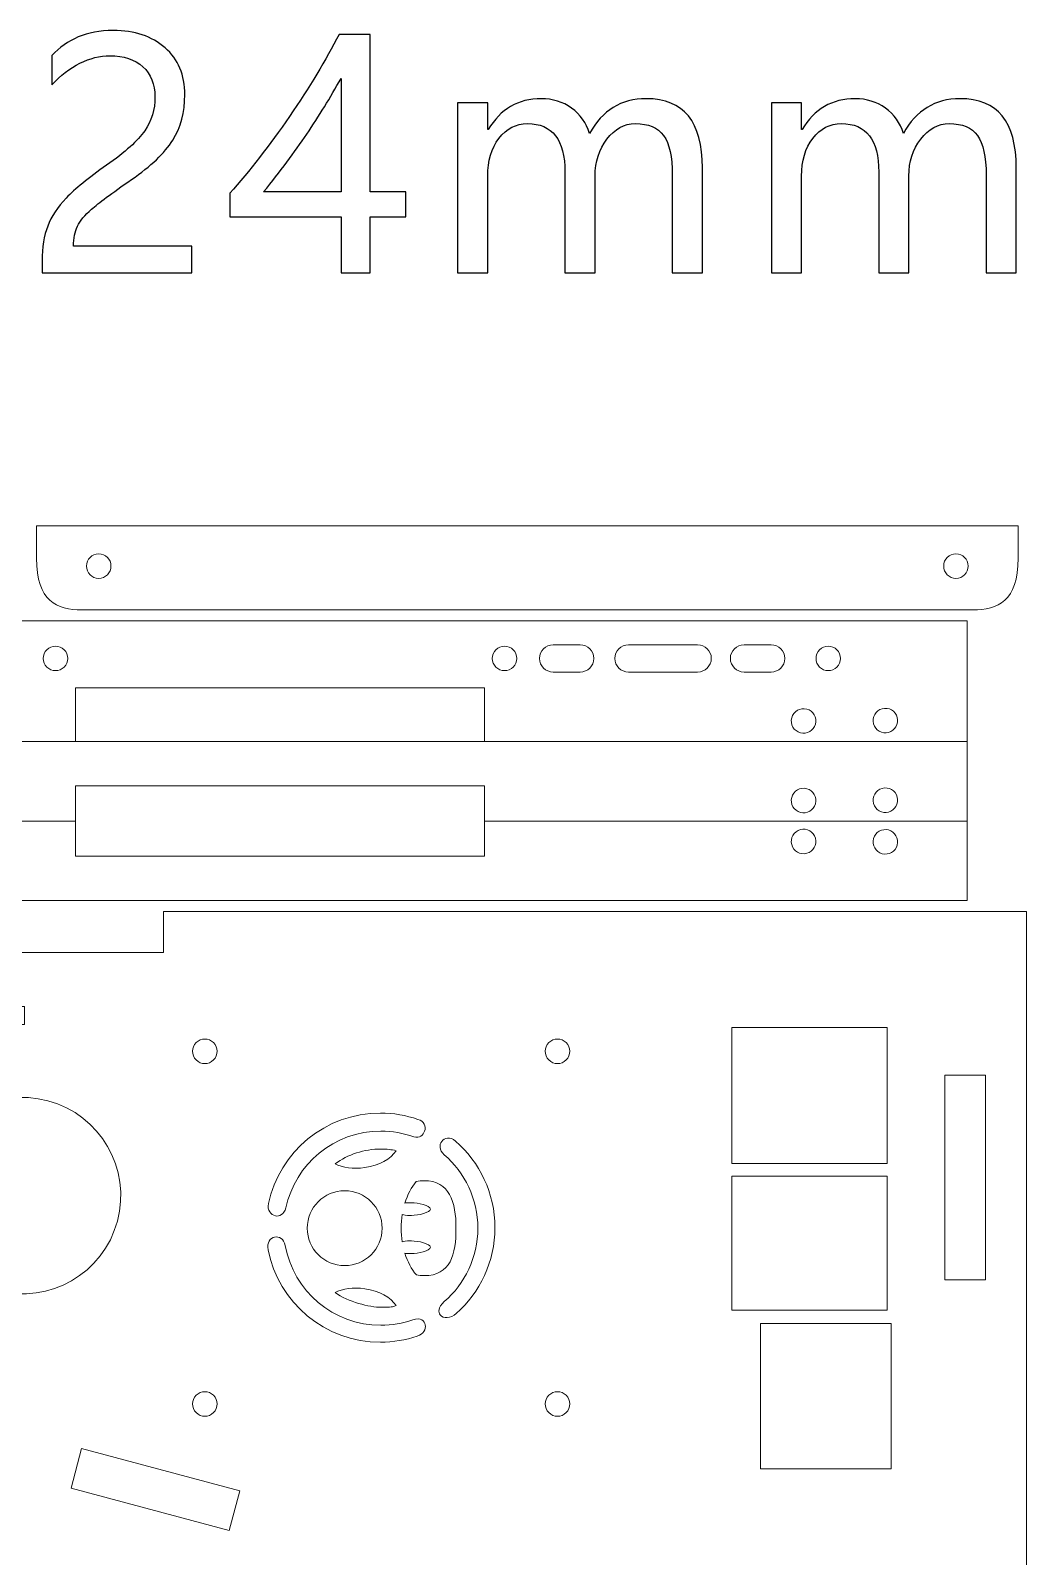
# Model space of a CAD drawing. Header units: centimetres. Extents: x -37.1 to 36.5, y -29.2 to 24.8.
# Drawn here: x 22.03 to 34.21, y 5.91 to 24.55 of the extents above; entities that cross this region are included whole.
import ezdxf

# ---------------------------------------------------------------- set-up
doc = ezdxf.new("R2010")
doc.units = ezdxf.units.CM
doc.header["$MEASUREMENT"] = 0
doc.layers.add('layer 1', color=7, linetype='Continuous')

msp = doc.modelspace()

# ---------------------------------------------------------------- linework, layer by layer
at = {"layer": 'layer 1', "color": 250}
for points, knots in [([(23.55502, 23.742), (23.55502, 23.89862), (23.5056, 24.02187), (23.40675, 24.11109), (23.40675, 24.11109), (23.30725, 24.20095), (23.17245, 24.24589), (23.00235, 24.24589), (23.00235, 24.24589), (22.88167, 24.24589), (22.76035, 24.21508), (22.63711, 24.15345), (22.63711, 24.15345), (22.51451, 24.09247), (22.39961, 24.00453), (22.29305, 23.89028), (22.29305, 23.89028), (22.29305, 23.89028), (22.29305, 24.24781), (22.29305, 24.24781), (22.29305, 24.24781), (22.38869, 24.34667), (22.49653, 24.42241), (22.61785, 24.47505), (22.61785, 24.47505), (22.73853, 24.52768), (22.88039, 24.554), (23.04343, 24.554), (23.04343, 24.554), (23.30661, 24.554), (23.51844, 24.48339), (23.67891, 24.34281), (23.67891, 24.34281), (23.83938, 24.2016), (23.91962, 24.01095), (23.91962, 23.77024), (23.91962, 23.77024), (23.91962, 23.55585), (23.87084, 23.37034), (23.77199, 23.21307), (23.77199, 23.21307), (23.67378, 23.05645), (23.5056, 22.89598), (23.26745, 22.73165), (23.26745, 22.73165), (23.02417, 22.56411), (22.86113, 22.44344), (22.77961, 22.3709), (22.77961, 22.3709), (22.69745, 22.29837), (22.63968, 22.2284), (22.60694, 22.16229), (22.60694, 22.16229), (22.57485, 22.09553), (22.55816, 22.01465), (22.55816, 21.91965), (22.55816, 21.91965), (22.55816, 21.91965), (24.00628, 21.91965), (24.00628, 21.91965), (24.00628, 21.91965), (24.00628, 21.91965), (24.00628, 21.59228), (24.00628, 21.59228), (24.00628, 21.59228), (24.00628, 21.59228), (22.17494, 21.59228), (22.17494, 21.59228), (22.17494, 21.59228), (22.17494, 21.59228), (22.17494, 21.73735), (22.17494, 21.73735), (22.17494, 21.73735), (22.17494, 21.90488), (22.19741, 22.04739), (22.24363, 22.16485), (22.24363, 22.16485), (22.2892, 22.28232), (22.36494, 22.39594), (22.47022, 22.50699), (22.47022, 22.50699), (22.57549, 22.61803), (22.73981, 22.75155), (22.96255, 22.90689), (22.96255, 22.90689), (23.19107, 23.06736), (23.34641, 23.20794), (23.42985, 23.32926), (23.42985, 23.32926), (23.5133, 23.44993), (23.55502, 23.5873), (23.55502, 23.742)], [0, 0, 0, 0, 0.04347826, 0.04347826, 0.04347826, 0.04347826, 0.08695652, 0.08695652, 0.08695652, 0.08695652, 0.13043478, 0.13043478, 0.13043478, 0.13043478, 0.17391304, 0.17391304, 0.17391304, 0.17391304, 0.2173913, 0.2173913, 0.2173913, 0.2173913, 0.26086957, 0.26086957, 0.26086957, 0.26086957, 0.30434783, 0.30434783, 0.30434783, 0.30434783, 0.34782609, 0.34782609, 0.34782609, 0.34782609, 0.39130435, 0.39130435, 0.39130435, 0.39130435, 0.43478261, 0.43478261, 0.43478261, 0.43478261, 0.47826087, 0.47826087, 0.47826087, 0.47826087, 0.52173913, 0.52173913, 0.52173913, 0.52173913, 0.56521739, 0.56521739, 0.56521739, 0.56521739, 0.60869565, 0.60869565, 0.60869565, 0.60869565, 0.65217391, 0.65217391, 0.65217391, 0.65217391, 0.69565217, 0.69565217, 0.69565217, 0.69565217, 0.73913043, 0.73913043, 0.73913043, 0.73913043, 0.7826087, 0.7826087, 0.7826087, 0.7826087, 0.82608696, 0.82608696, 0.82608696, 0.82608696, 0.86956522, 0.86956522, 0.86956522, 0.86956522, 0.91304348, 0.91304348, 0.91304348, 0.91304348, 0.95652174, 0.95652174, 0.95652174, 0.95652174, 1, 1, 1, 1]), ([(26.1868, 24.50521), (26.1868, 24.50521), (26.1868, 22.58145), (26.1868, 22.58145), (26.1868, 22.58145), (26.1868, 22.58145), (26.62265, 22.58145), (26.62265, 22.58145), (26.62265, 22.58145), (26.62265, 22.58145), (26.62265, 22.27654), (26.62265, 22.27654), (26.62265, 22.27654), (26.62265, 22.27654), (26.1868, 22.27654), (26.1868, 22.27654), (26.1868, 22.27654), (26.1868, 22.27654), (26.1868, 21.59228), (26.1868, 21.59228), (26.1868, 21.59228), (26.1868, 21.59228), (25.82927, 21.59228), (25.82927, 21.59228), (25.82927, 21.59228), (25.82927, 21.59228), (25.82927, 22.27654), (25.82927, 22.27654), (25.82927, 22.27654), (25.82927, 22.27654), (24.46972, 22.27654), (24.46972, 22.27654), (24.46972, 22.27654), (24.46972, 22.27654), (24.46972, 22.56476), (24.46972, 22.56476), (24.46972, 22.56476), (24.71172, 22.83628), (24.955, 23.15017), (25.19956, 23.5045), (25.19956, 23.5045), (25.44348, 23.85946), (25.64568, 24.19325), (25.80487, 24.50521), (25.80487, 24.50521), (25.80487, 24.50521), (26.1868, 24.50521), (26.1868, 24.50521)], [0, 0, 0, 0, 0.08333333, 0.08333333, 0.08333333, 0.08333333, 0.16666667, 0.16666667, 0.16666667, 0.16666667, 0.25, 0.25, 0.25, 0.25, 0.33333333, 0.33333333, 0.33333333, 0.33333333, 0.41666667, 0.41666667, 0.41666667, 0.41666667, 0.5, 0.5, 0.5, 0.5, 0.58333333, 0.58333333, 0.58333333, 0.58333333, 0.66666667, 0.66666667, 0.66666667, 0.66666667, 0.75, 0.75, 0.75, 0.75, 0.83333333, 0.83333333, 0.83333333, 0.83333333, 0.91666667, 0.91666667, 0.91666667, 0.91666667, 1, 1, 1, 1]), ([(24.88311, 22.58145), (24.88311, 22.58145), (25.82927, 22.58145), (25.82927, 22.58145), (25.82927, 22.58145), (25.82927, 22.58145), (25.82927, 23.96923), (25.82927, 23.96923), (25.82927, 23.96923), (25.69896, 23.73494), (25.55903, 23.5077), (25.41011, 23.28753), (25.41011, 23.28753), (25.26054, 23.06736), (25.08531, 22.83243), (24.88311, 22.58145)], [0, 0, 0, 0, 0.25, 0.25, 0.25, 0.25, 0.5, 0.5, 0.5, 0.5, 0.75, 0.75, 0.75, 0.75, 1, 1, 1, 1]), ([(30.24745, 21.59228), (30.24745, 21.59228), (29.879, 21.59228), (29.879, 21.59228), (29.879, 21.59228), (29.879, 21.59228), (29.879, 22.78621), (29.879, 22.78621), (29.879, 22.78621), (29.879, 23.01216), (29.84369, 23.17328), (29.77308, 23.27084), (29.77308, 23.27084), (29.70312, 23.36777), (29.58758, 23.41656), (29.4271, 23.41656), (29.4271, 23.41656), (29.29166, 23.41656), (29.17612, 23.35301), (29.07919, 23.22655), (29.07919, 23.22655), (28.98291, 23.1001), (28.93477, 22.94989), (28.93477, 22.77722), (28.93477, 22.77722), (28.93477, 22.77722), (28.93477, 21.59228), (28.93477, 21.59228), (28.93477, 21.59228), (28.93477, 21.59228), (28.56632, 21.59228), (28.56632, 21.59228), (28.56632, 21.59228), (28.56632, 21.59228), (28.56632, 22.82408), (28.56632, 22.82408), (28.56632, 22.82408), (28.56632, 23.21885), (28.41354, 23.41656), (28.10928, 23.41656), (28.10928, 23.41656), (27.96871, 23.41656), (27.85252, 23.35622), (27.76009, 23.23618), (27.76009, 23.23618), (27.6683, 23.1155), (27.62208, 22.96209), (27.62208, 22.7753), (27.62208, 22.7753), (27.62208, 22.7753), (27.62208, 21.59228), (27.62208, 21.59228), (27.62208, 21.59228), (27.62208, 21.59228), (27.25363, 21.59228), (27.25363, 21.59228), (27.25363, 21.59228), (27.25363, 21.59228), (27.25363, 23.67203), (27.25363, 23.67203), (27.25363, 23.67203), (27.25363, 23.67203), (27.62208, 23.67203), (27.62208, 23.67203), (27.62208, 23.67203), (27.62208, 23.67203), (27.62208, 23.34338), (27.62208, 23.34338), (27.62208, 23.34338), (27.62208, 23.34338), (27.62979, 23.34338), (27.62979, 23.34338), (27.62979, 23.34338), (27.77742, 23.595), (27.99374, 23.72081), (28.2781, 23.72081), (28.2781, 23.72081), (28.4174, 23.72081), (28.54064, 23.68294), (28.6472, 23.60656), (28.6472, 23.60656), (28.75375, 23.53017), (28.82757, 23.42618), (28.86865, 23.29588), (28.86865, 23.29588), (29.02335, 23.5796), (29.25379, 23.72081), (29.56062, 23.72081), (29.56062, 23.72081), (30.01829, 23.72081), (30.24745, 23.43902), (30.24745, 22.87479), (30.24745, 22.87479), (30.24745, 22.87479), (30.24745, 21.59228), (30.24745, 21.59228)], [0, 0, 0, 0, 0.04166667, 0.04166667, 0.04166667, 0.04166667, 0.08333333, 0.08333333, 0.08333333, 0.08333333, 0.125, 0.125, 0.125, 0.125, 0.16666667, 0.16666667, 0.16666667, 0.16666667, 0.20833333, 0.20833333, 0.20833333, 0.20833333, 0.25, 0.25, 0.25, 0.25, 0.29166667, 0.29166667, 0.29166667, 0.29166667, 0.33333333, 0.33333333, 0.33333333, 0.33333333, 0.375, 0.375, 0.375, 0.375, 0.41666667, 0.41666667, 0.41666667, 0.41666667, 0.45833333, 0.45833333, 0.45833333, 0.45833333, 0.5, 0.5, 0.5, 0.5, 0.54166667, 0.54166667, 0.54166667, 0.54166667, 0.58333333, 0.58333333, 0.58333333, 0.58333333, 0.625, 0.625, 0.625, 0.625, 0.66666667, 0.66666667, 0.66666667, 0.66666667, 0.70833333, 0.70833333, 0.70833333, 0.70833333, 0.75, 0.75, 0.75, 0.75, 0.79166667, 0.79166667, 0.79166667, 0.79166667, 0.83333333, 0.83333333, 0.83333333, 0.83333333, 0.875, 0.875, 0.875, 0.875, 0.91666667, 0.91666667, 0.91666667, 0.91666667, 0.95833333, 0.95833333, 0.95833333, 0.95833333, 1, 1, 1, 1]), ([(34.08407, 21.59228), (34.08407, 21.59228), (33.71562, 21.59228), (33.71562, 21.59228), (33.71562, 21.59228), (33.71562, 21.59228), (33.71562, 22.78621), (33.71562, 22.78621), (33.71562, 22.78621), (33.71562, 23.01216), (33.68031, 23.17328), (33.6097, 23.27084), (33.6097, 23.27084), (33.53974, 23.36777), (33.4242, 23.41656), (33.26372, 23.41656), (33.26372, 23.41656), (33.12828, 23.41656), (33.01274, 23.35301), (32.91581, 23.22655), (32.91581, 23.22655), (32.81953, 23.1001), (32.77139, 22.94989), (32.77139, 22.77722), (32.77139, 22.77722), (32.77139, 22.77722), (32.77139, 21.59228), (32.77139, 21.59228), (32.77139, 21.59228), (32.77139, 21.59228), (32.40294, 21.59228), (32.40294, 21.59228), (32.40294, 21.59228), (32.40294, 21.59228), (32.40294, 22.82408), (32.40294, 22.82408), (32.40294, 22.82408), (32.40294, 23.21885), (32.25016, 23.41656), (31.9459, 23.41656), (31.9459, 23.41656), (31.80533, 23.41656), (31.68914, 23.35622), (31.59671, 23.23618), (31.59671, 23.23618), (31.50492, 23.1155), (31.4587, 22.96209), (31.4587, 22.7753), (31.4587, 22.7753), (31.4587, 22.7753), (31.4587, 21.59228), (31.4587, 21.59228), (31.4587, 21.59228), (31.4587, 21.59228), (31.09025, 21.59228), (31.09025, 21.59228), (31.09025, 21.59228), (31.09025, 21.59228), (31.09025, 23.67203), (31.09025, 23.67203), (31.09025, 23.67203), (31.09025, 23.67203), (31.4587, 23.67203), (31.4587, 23.67203), (31.4587, 23.67203), (31.4587, 23.67203), (31.4587, 23.34338), (31.4587, 23.34338), (31.4587, 23.34338), (31.4587, 23.34338), (31.46641, 23.34338), (31.46641, 23.34338), (31.46641, 23.34338), (31.61404, 23.595), (31.83036, 23.72081), (32.11472, 23.72081), (32.11472, 23.72081), (32.25402, 23.72081), (32.37726, 23.68294), (32.48382, 23.60656), (32.48382, 23.60656), (32.59037, 23.53017), (32.66419, 23.42618), (32.70527, 23.29588), (32.70527, 23.29588), (32.85997, 23.5796), (33.09041, 23.72081), (33.39724, 23.72081), (33.39724, 23.72081), (33.85491, 23.72081), (34.08407, 23.43902), (34.08407, 22.87479), (34.08407, 22.87479), (34.08407, 22.87479), (34.08407, 21.59228), (34.08407, 21.59228)], [0, 0, 0, 0, 0.04166667, 0.04166667, 0.04166667, 0.04166667, 0.08333333, 0.08333333, 0.08333333, 0.08333333, 0.125, 0.125, 0.125, 0.125, 0.16666667, 0.16666667, 0.16666667, 0.16666667, 0.20833333, 0.20833333, 0.20833333, 0.20833333, 0.25, 0.25, 0.25, 0.25, 0.29166667, 0.29166667, 0.29166667, 0.29166667, 0.33333333, 0.33333333, 0.33333333, 0.33333333, 0.375, 0.375, 0.375, 0.375, 0.41666667, 0.41666667, 0.41666667, 0.41666667, 0.45833333, 0.45833333, 0.45833333, 0.45833333, 0.5, 0.5, 0.5, 0.5, 0.54166667, 0.54166667, 0.54166667, 0.54166667, 0.58333333, 0.58333333, 0.58333333, 0.58333333, 0.625, 0.625, 0.625, 0.625, 0.66666667, 0.66666667, 0.66666667, 0.66666667, 0.70833333, 0.70833333, 0.70833333, 0.70833333, 0.75, 0.75, 0.75, 0.75, 0.79166667, 0.79166667, 0.79166667, 0.79166667, 0.83333333, 0.83333333, 0.83333333, 0.83333333, 0.875, 0.875, 0.875, 0.875, 0.91666667, 0.91666667, 0.91666667, 0.91666667, 0.95833333, 0.95833333, 0.95833333, 0.95833333, 1, 1, 1, 1])]:
    msp.add_open_spline(points, degree=3, knots=knots, dxfattribs=at)
at = {"layer": 'layer 1', "color": 142, "lineweight": 20}
for points, knots in [([(22.66129, 17.47451), (22.66129, 17.47451), (33.55209, 17.47451), (33.55209, 17.47451), (33.55209, 17.47451), (33.85712, 17.47451), (34.10669, 17.5759), (34.10669, 18.10607), (34.10669, 18.10607), (34.10669, 18.10607), (34.10669, 18.50012), (34.10669, 18.50012), (34.10669, 18.50012), (34.10669, 18.50012), (22.10669, 18.50012), (22.10669, 18.50012), (22.10669, 18.50012), (22.10669, 18.50012), (22.10669, 18.10607), (22.10669, 18.10607), (22.10669, 18.10607), (22.10669, 17.57587), (22.35626, 17.47451), (22.66129, 17.47451)], [0, 0, 0, 0, 0.16666667, 0.16666667, 0.16666667, 0.16666667, 0.33333333, 0.33333333, 0.33333333, 0.33333333, 0.5, 0.5, 0.5, 0.5, 0.66666667, 0.66666667, 0.66666667, 0.66666667, 0.83333333, 0.83333333, 0.83333333, 0.83333333, 1, 1, 1, 1]), ([(22.86696, 18.15939), (22.94979, 18.15939), (23.01696, 18.09222), (23.01696, 18.00939), (23.01696, 18.00939), (23.01696, 17.92656), (22.94979, 17.85939), (22.86696, 17.85939), (22.86696, 17.85939), (22.78413, 17.85939), (22.71696, 17.92656), (22.71696, 18.00939), (22.71696, 18.00939), (22.71696, 18.09222), (22.78413, 18.15939), (22.86696, 18.15939)], [0, 0, 0, 0, 0.25, 0.25, 0.25, 0.25, 0.5, 0.5, 0.5, 0.5, 0.75, 0.75, 0.75, 0.75, 1, 1, 1, 1]), ([(33.34642, 18.15939), (33.42925, 18.15939), (33.49642, 18.09222), (33.49642, 18.00939), (33.49642, 18.00939), (33.49642, 17.92656), (33.42925, 17.85939), (33.34642, 17.85939), (33.34642, 17.85939), (33.26359, 17.85939), (33.19642, 17.92656), (33.19642, 18.00939), (33.19642, 18.00939), (33.19642, 18.09222), (33.26359, 18.15939), (33.34642, 18.15939)], [0, 0, 0, 0, 0.25, 0.25, 0.25, 0.25, 0.5, 0.5, 0.5, 0.5, 0.75, 0.75, 0.75, 0.75, 1, 1, 1, 1]), ([(33.48354, 15.86665), (33.48354, 15.86665), (27.58318, 15.86665), (27.58318, 15.86665), (27.58318, 15.86665), (27.58318, 15.86665), (27.58318, 16.52256), (27.58318, 16.52256), (27.58318, 16.52256), (27.58318, 16.52256), (22.58463, 16.52256), (22.58463, 16.52256), (22.58463, 16.52256), (22.58463, 16.52256), (22.58463, 15.86665), (22.58463, 15.86665), (22.58463, 15.86665), (22.58463, 15.86665), (16.68354, 15.86665), (16.68354, 15.86665), (16.68354, 15.86665), (16.68354, 15.86665), (16.68354, 17.33958), (16.68354, 17.33958), (16.68354, 17.33958), (16.68354, 17.33958), (33.48354, 17.33958), (33.48354, 17.33958), (33.48354, 17.33958), (33.48354, 17.33958), (33.48354, 15.86665), (33.48354, 15.86665)], [0, 0, 0, 0, 0.125, 0.125, 0.125, 0.125, 0.25, 0.25, 0.25, 0.25, 0.375, 0.375, 0.375, 0.375, 0.5, 0.5, 0.5, 0.5, 0.625, 0.625, 0.625, 0.625, 0.75, 0.75, 0.75, 0.75, 0.875, 0.875, 0.875, 0.875, 1, 1, 1, 1]), ([(22.44432, 16.77503), (22.50289, 16.83361), (22.50289, 16.92861), (22.44432, 16.98716), (22.44432, 16.98716), (22.38575, 17.04576), (22.29076, 17.04573), (22.23219, 16.98718), (22.23219, 16.98718), (22.17362, 16.92859), (22.17363, 16.8336), (22.2322, 16.77503), (22.2322, 16.77503), (22.29077, 16.71646), (22.38574, 16.71648), (22.44432, 16.77503)], [0, 0, 0, 0, 0.25, 0.25, 0.25, 0.25, 0.5, 0.5, 0.5, 0.5, 0.75, 0.75, 0.75, 0.75, 1, 1, 1, 1]), ([(27.93488, 16.77503), (27.99345, 16.83361), (27.99345, 16.92861), (27.93488, 16.98716), (27.93488, 16.98716), (27.87631, 17.04576), (27.78132, 17.04573), (27.72275, 16.98718), (27.72275, 16.98718), (27.66418, 16.92859), (27.66419, 16.8336), (27.72276, 16.77503), (27.72276, 16.77503), (27.78133, 16.71646), (27.8763, 16.71648), (27.93488, 16.77503)], [0, 0, 0, 0, 0.25, 0.25, 0.25, 0.25, 0.5, 0.5, 0.5, 0.5, 0.75, 0.75, 0.75, 0.75, 1, 1, 1, 1]), ([(28.42144, 16.71455), (28.42144, 16.71455), (28.75294, 16.71455), (28.75294, 16.71455), (28.75294, 16.71455), (28.84454, 16.71455), (28.91949, 16.7895), (28.91949, 16.88111), (28.91949, 16.88111), (28.91949, 16.88111), (28.91949, 16.88111), (28.91949, 16.88111), (28.91949, 16.88111), (28.91949, 16.97271), (28.84447, 17.04765), (28.75294, 17.04765), (28.75294, 17.04765), (28.75294, 17.04765), (28.42144, 17.04765), (28.42144, 17.04765), (28.42144, 17.04765), (28.3299, 17.04765), (28.25489, 16.97271), (28.25489, 16.88111), (28.25489, 16.88111), (28.25489, 16.88111), (28.25489, 16.88111), (28.25489, 16.88111), (28.25489, 16.88111), (28.25489, 16.7895), (28.32983, 16.71455), (28.42144, 16.71455)], [0, 0, 0, 0, 0.125, 0.125, 0.125, 0.125, 0.25, 0.25, 0.25, 0.25, 0.375, 0.375, 0.375, 0.375, 0.5, 0.5, 0.5, 0.5, 0.625, 0.625, 0.625, 0.625, 0.75, 0.75, 0.75, 0.75, 0.875, 0.875, 0.875, 0.875, 1, 1, 1, 1]), ([(29.34309, 16.71455), (29.34309, 16.71455), (30.18894, 16.71455), (30.18894, 16.71455), (30.18894, 16.71455), (30.28054, 16.71455), (30.35548, 16.7895), (30.35548, 16.88111), (30.35548, 16.88111), (30.35548, 16.88111), (30.35548, 16.88111), (30.35548, 16.88111), (30.35548, 16.88111), (30.35548, 16.9727), (30.28045, 17.04765), (30.18894, 17.04765), (30.18894, 17.04765), (30.18894, 17.04765), (29.34309, 17.04765), (29.34309, 17.04765), (29.34309, 17.04765), (29.25157, 17.04765), (29.17655, 16.9727), (29.17655, 16.88111), (29.17655, 16.88111), (29.17655, 16.88111), (29.17655, 16.88111), (29.17655, 16.88111), (29.17655, 16.88111), (29.17655, 16.7895), (29.25148, 16.71455), (29.34309, 16.71455)], [0, 0, 0, 0, 0.125, 0.125, 0.125, 0.125, 0.25, 0.25, 0.25, 0.25, 0.375, 0.375, 0.375, 0.375, 0.5, 0.5, 0.5, 0.5, 0.625, 0.625, 0.625, 0.625, 0.75, 0.75, 0.75, 0.75, 0.875, 0.875, 0.875, 0.875, 1, 1, 1, 1]), ([(30.75559, 16.71455), (30.75559, 16.71455), (31.08709, 16.71455), (31.08709, 16.71455), (31.08709, 16.71455), (31.17869, 16.71455), (31.25364, 16.7895), (31.25364, 16.88111), (31.25364, 16.88111), (31.25364, 16.88111), (31.25364, 16.88111), (31.25364, 16.88111), (31.25364, 16.88111), (31.25364, 16.97271), (31.17862, 17.04765), (31.08709, 17.04765), (31.08709, 17.04765), (31.08709, 17.04765), (30.75559, 17.04765), (30.75559, 17.04765), (30.75559, 17.04765), (30.66405, 17.04765), (30.58904, 16.97271), (30.58904, 16.88111), (30.58904, 16.88111), (30.58904, 16.88111), (30.58904, 16.88111), (30.58904, 16.88111), (30.58904, 16.88111), (30.58904, 16.7895), (30.66398, 16.71455), (30.75559, 16.71455)], [0, 0, 0, 0, 0.125, 0.125, 0.125, 0.125, 0.25, 0.25, 0.25, 0.25, 0.375, 0.375, 0.375, 0.375, 0.5, 0.5, 0.5, 0.5, 0.625, 0.625, 0.625, 0.625, 0.75, 0.75, 0.75, 0.75, 0.875, 0.875, 0.875, 0.875, 1, 1, 1, 1]), ([(31.89182, 16.77503), (31.95039, 16.83361), (31.95039, 16.92861), (31.89182, 16.98716), (31.89182, 16.98716), (31.83325, 17.04576), (31.73826, 17.04573), (31.67969, 16.98718), (31.67969, 16.98718), (31.62112, 16.92859), (31.62113, 16.8336), (31.6797, 16.77503), (31.6797, 16.77503), (31.73827, 16.71646), (31.83324, 16.71648), (31.89182, 16.77503)], [0, 0, 0, 0, 0.25, 0.25, 0.25, 0.25, 0.5, 0.5, 0.5, 0.5, 0.75, 0.75, 0.75, 0.75, 1, 1, 1, 1]), ([(31.62842, 16.07782), (31.64985, 16.15783), (31.60235, 16.2401), (31.52235, 16.26153), (31.52235, 16.26153), (31.44235, 16.28296), (31.36007, 16.23547), (31.33864, 16.15547), (31.33864, 16.15547), (31.31721, 16.07547), (31.3647, 15.99319), (31.4447, 15.97176), (31.4447, 15.97176), (31.5247, 15.95033), (31.60698, 15.99782), (31.62842, 16.07782)], [0, 0, 0, 0, 0.25, 0.25, 0.25, 0.25, 0.5, 0.5, 0.5, 0.5, 0.75, 0.75, 0.75, 0.75, 1, 1, 1, 1]), ([(32.62844, 16.15978), (32.64987, 16.07977), (32.60237, 15.9975), (32.52237, 15.97607), (32.52237, 15.97607), (32.44237, 15.95464), (32.36009, 16.00213), (32.33866, 16.08213), (32.33866, 16.08213), (32.31723, 16.16213), (32.36472, 16.24441), (32.44472, 16.26584), (32.44472, 16.26584), (32.52472, 16.28727), (32.607, 16.23978), (32.62844, 16.15978)], [0, 0, 0, 0, 0.25, 0.25, 0.25, 0.25, 0.5, 0.5, 0.5, 0.5, 0.75, 0.75, 0.75, 0.75, 1, 1, 1, 1]), ([(33.48354, 14.89372), (33.48354, 14.89372), (27.58318, 14.89372), (27.58318, 14.89372), (27.58318, 14.89372), (27.58318, 14.89372), (27.58318, 15.3237), (27.58318, 15.3237), (27.58318, 15.3237), (27.58318, 15.3237), (22.58463, 15.3237), (22.58463, 15.3237), (22.58463, 15.3237), (22.58463, 15.3237), (22.58463, 14.89372), (22.58463, 14.89372), (22.58463, 14.89372), (22.58463, 14.89372), (16.68354, 14.89372), (16.68354, 14.89372), (16.68354, 14.89372), (16.68354, 14.89372), (16.68354, 15.86665), (16.68354, 15.86665), (16.68354, 15.86665), (16.68354, 15.86665), (33.48354, 15.86665), (33.48354, 15.86665), (33.48354, 15.86665), (33.48354, 15.86665), (33.48354, 14.89372), (33.48354, 14.89372)], [0, 0, 0, 0, 0.125, 0.125, 0.125, 0.125, 0.25, 0.25, 0.25, 0.25, 0.375, 0.375, 0.375, 0.375, 0.5, 0.5, 0.5, 0.5, 0.625, 0.625, 0.625, 0.625, 0.75, 0.75, 0.75, 0.75, 0.875, 0.875, 0.875, 0.875, 1, 1, 1, 1]), ([(31.62842, 15.10489), (31.64985, 15.1849), (31.60235, 15.26717), (31.52235, 15.2886), (31.52235, 15.2886), (31.44235, 15.31003), (31.36007, 15.26254), (31.33864, 15.18254), (31.33864, 15.18254), (31.31721, 15.10254), (31.3647, 15.02026), (31.4447, 14.99883), (31.4447, 14.99883), (31.5247, 14.9774), (31.60698, 15.02489), (31.62842, 15.10489)], [0, 0, 0, 0, 0.25, 0.25, 0.25, 0.25, 0.5, 0.5, 0.5, 0.5, 0.75, 0.75, 0.75, 0.75, 1, 1, 1, 1]), ([(32.62844, 15.18685), (32.64987, 15.10684), (32.60237, 15.02457), (32.52237, 15.00314), (32.52237, 15.00314), (32.44237, 14.98171), (32.36009, 15.0292), (32.33866, 15.1092), (32.33866, 15.1092), (32.31723, 15.1892), (32.36472, 15.27148), (32.44472, 15.29291), (32.44472, 15.29291), (32.52472, 15.31434), (32.607, 15.26685), (32.62844, 15.18685)], [0, 0, 0, 0, 0.25, 0.25, 0.25, 0.25, 0.5, 0.5, 0.5, 0.5, 0.75, 0.75, 0.75, 0.75, 1, 1, 1, 1]), ([(33.48354, 14.89372), (33.48354, 14.89372), (27.58318, 14.89372), (27.58318, 14.89372), (27.58318, 14.89372), (27.58318, 14.89372), (27.58318, 14.46374), (27.58318, 14.46374), (27.58318, 14.46374), (27.58318, 14.46374), (22.58463, 14.46374), (22.58463, 14.46374), (22.58463, 14.46374), (22.58463, 14.46374), (22.58463, 14.89372), (22.58463, 14.89372), (22.58463, 14.89372), (22.58463, 14.89372), (16.68354, 14.89372), (16.68354, 14.89372), (16.68354, 14.89372), (16.68354, 14.89372), (16.68354, 13.92079), (16.68354, 13.92079), (16.68354, 13.92079), (16.68354, 13.92079), (33.48354, 13.92079), (33.48354, 13.92079), (33.48354, 13.92079), (33.48354, 13.92079), (33.48354, 14.89372), (33.48354, 14.89372)], [0, 0, 0, 0, 0.125, 0.125, 0.125, 0.125, 0.25, 0.25, 0.25, 0.25, 0.375, 0.375, 0.375, 0.375, 0.5, 0.5, 0.5, 0.5, 0.625, 0.625, 0.625, 0.625, 0.75, 0.75, 0.75, 0.75, 0.875, 0.875, 0.875, 0.875, 1, 1, 1, 1]), ([(31.62842, 14.68255), (31.64985, 14.60254), (31.60235, 14.52027), (31.52235, 14.49884), (31.52235, 14.49884), (31.44235, 14.47741), (31.36007, 14.5249), (31.33864, 14.6049), (31.33864, 14.6049), (31.31721, 14.6849), (31.3647, 14.76718), (31.4447, 14.78861), (31.4447, 14.78861), (31.5247, 14.81004), (31.60698, 14.76255), (31.62842, 14.68255)], [0, 0, 0, 0, 0.25, 0.25, 0.25, 0.25, 0.5, 0.5, 0.5, 0.5, 0.75, 0.75, 0.75, 0.75, 1, 1, 1, 1]), ([(32.62844, 14.60059), (32.64987, 14.6806), (32.60237, 14.76287), (32.52237, 14.7843), (32.52237, 14.7843), (32.44237, 14.80573), (32.36009, 14.75824), (32.33866, 14.67824), (32.33866, 14.67824), (32.31723, 14.59824), (32.36472, 14.51596), (32.44472, 14.49453), (32.44472, 14.49453), (32.52472, 14.4731), (32.607, 14.52059), (32.62844, 14.60059)], [0, 0, 0, 0, 0.25, 0.25, 0.25, 0.25, 0.5, 0.5, 0.5, 0.5, 0.75, 0.75, 0.75, 0.75, 1, 1, 1, 1]), ([(29.5236, -7.2986), (29.5236, -7.2986), (29.19297, -6.06416), (29.19297, -6.06416), (29.19297, -6.06416), (29.19297, -6.06416), (28.75782, -6.1808), (28.75782, -6.1808), (28.75782, -6.1808), (28.75782, -6.1808), (28.49889, -5.21511), (28.49889, -5.21511), (28.49889, -5.21511), (28.49889, -5.21511), (28.49907, -5.21508), (28.49907, -5.21508), (28.49907, -5.21508), (28.49907, -5.21508), (28.93351, -5.0987), (28.93351, -5.0987), (28.93351, -5.0987), (28.93351, -5.0987), (27.88934, -1.2014), (27.88934, -1.2014), (27.88934, -1.2014), (27.88934, -1.2014), (28.52713, -1.03049), (28.52713, -1.03049), (28.52713, -1.03049), (28.52713, -1.03049), (28.56598, -1.17536), (28.56598, -1.17536), (28.56598, -1.17536), (28.56598, -1.17536), (28.77849, -1.11843), (28.77849, -1.11843), (28.77849, -1.11843), (28.77849, -1.11843), (28.73966, -0.97357), (28.73966, -0.97357), (28.73966, -0.97357), (28.73966, -0.97357), (29.00045, -0.90368), (29.00045, -0.90368), (29.00045, -0.90368), (29.00045, -0.90368), (28.92281, -0.6139), (28.92281, -0.6139), (28.92281, -0.6139), (28.92281, -0.6139), (28.66198, -0.68379), (28.66198, -0.68379), (28.66198, -0.68379), (28.66198, -0.68379), (28.62318, -0.53887), (28.62318, -0.53887), (28.62318, -0.53887), (28.62318, -0.53887), (28.41069, -0.59583), (28.41069, -0.59583), (28.41069, -0.59583), (28.41069, -0.59583), (28.44952, -0.7407), (28.44952, -0.7407), (28.44952, -0.7407), (28.44952, -0.7407), (27.81168, -0.91163), (27.81168, -0.91163), (27.81168, -0.91163), (27.2528, 1.17413), (27.19689, 1.38286), (26.638, 3.46857), (26.638, 3.46857), (26.638, 3.46857), (26.15524, 3.33924), (26.15524, 3.33924), (26.15524, 3.33924), (20.45917, 7.12136), (13.17077, 6.16037), (11.01463, 2.31496), (11.01463, 2.31496), (11.01463, 2.31496), (8.08208, 3.10102), (8.08208, 3.10102), (8.08208, 3.10102), (7.26555, 3.30878), (7.02328, 4.06997), (7.25929, 4.95082), (7.25929, 4.95082), (7.25929, 4.95082), (9.62681, 13.78659), (9.62681, 13.78659), (9.62681, 13.78659), (9.62681, 13.78659), (19.65869, 13.7866), (19.65869, 13.7866), (19.65869, 13.7866), (19.65869, 13.7866), (19.65871, 13.28663), (19.65871, 13.28663), (19.65871, 13.28663), (19.65871, 13.28663), (21.50871, 13.28664), (21.50871, 13.28664), (21.50871, 13.28664), (21.50871, 13.28664), (21.50871, 12.62661), (21.50871, 12.62661), (21.50871, 12.62661), (21.50871, 12.62661), (21.35872, 12.62663), (21.35872, 12.62663), (21.35872, 12.62663), (21.35872, 12.62663), (21.35872, 12.40662), (21.35872, 12.40662), (21.35872, 12.40662), (21.35872, 12.40662), (21.5087, 12.40662), (21.5087, 12.40662), (21.5087, 12.40662), (21.5087, 12.40662), (21.50871, 12.13662), (21.50871, 12.13662), (21.50871, 12.13662), (21.50871, 12.13662), (21.80872, 12.13661), (21.80872, 12.13661), (21.80872, 12.13661), (21.80872, 12.13661), (21.80871, 12.40663), (21.80871, 12.40663), (21.80871, 12.40663), (21.80871, 12.40663), (21.9587, 12.40664), (21.9587, 12.40664), (21.9587, 12.40664), (21.9587, 12.40664), (21.95871, 12.62663), (21.95871, 12.62663), (21.95871, 12.62663), (21.95871, 12.62663), (21.8087, 12.62662), (21.8087, 12.62662), (21.8087, 12.62662), (21.8087, 12.62662), (21.80881, 13.28662), (21.80881, 13.28662), (21.80881, 13.28662), (21.80881, 13.28662), (23.65869, 13.28662), (23.65869, 13.28662), (23.65869, 13.28662), (23.65869, 13.28662), (23.65869, 13.78661), (23.65869, 13.78661), (23.65869, 13.78661), (23.65869, 13.78661), (33.70842, 13.7866), (33.70842, 13.7866), (33.70842, 13.7866), (33.70842, 13.7866), (33.70843, 13.78662), (33.70843, 13.78662), (33.70843, 13.78662), (33.70843, 13.78662), (34.20845, 13.78663), (34.20845, 13.78663), (34.20845, 13.78663), (34.20845, 13.78663), (34.20877, -6.04662), (34.20877, -6.04662), (34.20877, -6.04662), (34.20877, -6.04662), (33.70844, -6.18067), (33.70844, -6.18067), (33.70844, -6.18067), (33.70844, -6.18067), (33.70843, -6.18048), (33.70843, -6.18048), (33.70843, -6.18048), (33.70843, -6.18048), (29.5236, -7.2986), (29.5236, -7.2986)], [0, 0, 0, 0, 0.02173913, 0.02173913, 0.02173913, 0.02173913, 0.04347826, 0.04347826, 0.04347826, 0.04347826, 0.06521739, 0.06521739, 0.06521739, 0.06521739, 0.08695652, 0.08695652, 0.08695652, 0.08695652, 0.10869565, 0.10869565, 0.10869565, 0.10869565, 0.13043478, 0.13043478, 0.13043478, 0.13043478, 0.15217391, 0.15217391, 0.15217391, 0.15217391, 0.17391304, 0.17391304, 0.17391304, 0.17391304, 0.19565217, 0.19565217, 0.19565217, 0.19565217, 0.2173913, 0.2173913, 0.2173913, 0.2173913, 0.23913043, 0.23913043, 0.23913043, 0.23913043, 0.26086957, 0.26086957, 0.26086957, 0.26086957, 0.2826087, 0.2826087, 0.2826087, 0.2826087, 0.30434783, 0.30434783, 0.30434783, 0.30434783, 0.32608696, 0.32608696, 0.32608696, 0.32608696, 0.34782609, 0.34782609, 0.34782609, 0.34782609, 0.36956522, 0.36956522, 0.36956522, 0.36956522, 0.39130435, 0.39130435, 0.39130435, 0.39130435, 0.41304348, 0.41304348, 0.41304348, 0.41304348, 0.43478261, 0.43478261, 0.43478261, 0.43478261, 0.45652174, 0.45652174, 0.45652174, 0.45652174, 0.47826087, 0.47826087, 0.47826087, 0.47826087, 0.5, 0.5, 0.5, 0.5, 0.52173913, 0.52173913, 0.52173913, 0.52173913, 0.54347826, 0.54347826, 0.54347826, 0.54347826, 0.56521739, 0.56521739, 0.56521739, 0.56521739, 0.58695652, 0.58695652, 0.58695652, 0.58695652, 0.60869565, 0.60869565, 0.60869565, 0.60869565, 0.63043478, 0.63043478, 0.63043478, 0.63043478, 0.65217391, 0.65217391, 0.65217391, 0.65217391, 0.67391304, 0.67391304, 0.67391304, 0.67391304, 0.69565217, 0.69565217, 0.69565217, 0.69565217, 0.7173913, 0.7173913, 0.7173913, 0.7173913, 0.73913043, 0.73913043, 0.73913043, 0.73913043, 0.76086957, 0.76086957, 0.76086957, 0.76086957, 0.7826087, 0.7826087, 0.7826087, 0.7826087, 0.80434783, 0.80434783, 0.80434783, 0.80434783, 0.82608696, 0.82608696, 0.82608696, 0.82608696, 0.84782609, 0.84782609, 0.84782609, 0.84782609, 0.86956522, 0.86956522, 0.86956522, 0.86956522, 0.89130435, 0.89130435, 0.89130435, 0.89130435, 0.91304348, 0.91304348, 0.91304348, 0.91304348, 0.93478261, 0.93478261, 0.93478261, 0.93478261, 0.95652174, 0.95652174, 0.95652174, 0.95652174, 0.97826087, 0.97826087, 0.97826087, 0.97826087, 1, 1, 1, 1]), ([(32.50557, 10.70956), (32.50557, 10.70956), (30.60557, 10.70957), (30.60557, 10.70957), (30.60557, 10.70957), (30.60557, 10.70957), (30.60557, 12.37205), (30.60557, 12.37205), (30.60557, 12.37205), (30.60557, 12.37205), (32.50556, 12.37206), (32.50556, 12.37206), (32.50556, 12.37206), (32.50556, 12.37206), (32.50557, 10.70956), (32.50557, 10.70956)], [0, 0, 0, 0, 0.25, 0.25, 0.25, 0.25, 0.5, 0.5, 0.5, 0.5, 0.75, 0.75, 0.75, 0.75, 1, 1, 1, 1]), ([(24.05923, 11.97329), (24.1178, 11.9147), (24.21278, 11.91473), (24.27137, 11.97329), (24.27137, 11.97329), (24.3299, 12.03186), (24.3299, 12.12686), (24.27135, 12.18542), (24.27135, 12.18542), (24.21279, 12.244), (24.11778, 12.24401), (24.0592, 12.18543), (24.0592, 12.18543), (24.00064, 12.12686), (24.00067, 12.03185), (24.05923, 11.97329)], [0, 0, 0, 0, 0.25, 0.25, 0.25, 0.25, 0.5, 0.5, 0.5, 0.5, 0.75, 0.75, 0.75, 0.75, 1, 1, 1, 1]), ([(28.36881, 12.18542), (28.31023, 12.12685), (28.31023, 12.03186), (28.3688, 11.97329), (28.3688, 11.97329), (28.42738, 11.91472), (28.52238, 11.9147), (28.58093, 11.97329), (28.58093, 11.97329), (28.6395, 12.03187), (28.6395, 12.12687), (28.58093, 12.18541), (28.58093, 12.18541), (28.52237, 12.24399), (28.4274, 12.24399), (28.36881, 12.18542)], [0, 0, 0, 0, 0.25, 0.25, 0.25, 0.25, 0.5, 0.5, 0.5, 0.5, 0.75, 0.75, 0.75, 0.75, 1, 1, 1, 1]), ([(33.20877, 11.7867), (33.20877, 11.7867), (33.20876, 9.28668), (33.20876, 9.28668), (33.20876, 9.28668), (33.20876, 9.28668), (33.70876, 9.28669), (33.70876, 9.28669), (33.70876, 9.28669), (33.70876, 9.28669), (33.70875, 11.78669), (33.70875, 11.78669), (33.70875, 11.78669), (33.70875, 11.78669), (33.20877, 11.7867), (33.20877, 11.7867)], [0, 0, 0, 0, 0.25, 0.25, 0.25, 0.25, 0.5, 0.5, 0.5, 0.5, 0.75, 0.75, 0.75, 0.75, 1, 1, 1, 1]), ([(20.7777, 10.62583), (20.60626, 9.98588), (20.98615, 9.32787), (21.62612, 9.15642), (21.62612, 9.15642), (22.266, 8.98494), (22.92405, 9.36485), (23.09552, 10.00477), (23.09552, 10.00477), (23.267, 10.64472), (22.88708, 11.30273), (22.24716, 11.4742), (22.24716, 11.4742), (21.60726, 11.64567), (20.94918, 11.26575), (20.7777, 10.62583)], [0, 0, 0, 0, 0.25, 0.25, 0.25, 0.25, 0.5, 0.5, 0.5, 0.5, 0.75, 0.75, 0.75, 0.75, 1, 1, 1, 1]), ([(25.15476, 10.16541), (25.26854, 10.70195), (25.74505, 11.10467), (26.31546, 11.10467), (26.31546, 11.10467), (26.45719, 11.10467), (26.59318, 11.07978), (26.71923, 11.03416), (26.71923, 11.03416), (26.78887, 11.00994), (26.83509, 11.05796), (26.85087, 11.1034), (26.85087, 11.1034), (26.87113, 11.16179), (26.84301, 11.22722), (26.76986, 11.24745), (26.76986, 11.24745), (26.62603, 11.2974), (26.47157, 11.32457), (26.31075, 11.32459), (26.31075, 11.32459), (25.63817, 11.32457), (25.07617, 10.85001), (24.94155, 10.21756), (24.94155, 10.21756), (24.92471, 10.13842), (24.97184, 10.08018), (25.02721, 10.06877), (25.02721, 10.06877), (25.07605, 10.0587), (25.13134, 10.085), (25.15476, 10.16541)], [0, 0, 0, 0, 0.125, 0.125, 0.125, 0.125, 0.25, 0.25, 0.25, 0.25, 0.375, 0.375, 0.375, 0.375, 0.5, 0.5, 0.5, 0.5, 0.625, 0.625, 0.625, 0.625, 0.75, 0.75, 0.75, 0.75, 0.875, 0.875, 0.875, 0.875, 1, 1, 1, 1]), ([(27.09102, 10.81599), (27.34272, 10.59842), (27.50208, 10.27683), (27.50208, 9.91807), (27.50208, 9.91807), (27.50208, 9.55946), (27.34287, 9.23796), (27.09138, 9.02034), (27.09138, 9.02034), (27.00998, 8.94994), (27.01727, 8.89053), (27.04283, 8.8578), (27.04283, 8.8578), (27.07898, 8.81147), (27.16835, 8.81403), (27.23811, 8.87581), (27.23811, 8.87581), (27.52795, 9.13233), (27.71075, 9.50714), (27.71077, 9.92454), (27.71077, 9.92454), (27.71076, 10.34632), (27.52412, 10.72456), (27.22898, 10.98124), (27.22898, 10.98124), (27.16022, 11.04105), (27.09366, 11.02234), (27.06035, 10.97883), (27.06035, 10.97883), (27.02903, 10.93798), (27.02661, 10.87589), (27.09102, 10.81599)], [0, 0, 0, 0, 0.125, 0.125, 0.125, 0.125, 0.25, 0.25, 0.25, 0.25, 0.375, 0.375, 0.375, 0.375, 0.5, 0.5, 0.5, 0.5, 0.625, 0.625, 0.625, 0.625, 0.75, 0.75, 0.75, 0.75, 0.875, 0.875, 0.875, 0.875, 1, 1, 1, 1]), ([(26.50291, 10.86503), (26.44791, 10.87833), (26.38688, 10.88535), (26.31904, 10.88534), (26.31904, 10.88534), (26.109, 10.88535), (25.9145, 10.81825), (25.75588, 10.70442), (25.75588, 10.70442), (25.84773, 10.65707), (25.97902, 10.6375), (26.11976, 10.6581), (26.11976, 10.6581), (26.29671, 10.68403), (26.44119, 10.76656), (26.50291, 10.86503)], [0, 0, 0, 0, 0.25, 0.25, 0.25, 0.25, 0.5, 0.5, 0.5, 0.5, 0.75, 0.75, 0.75, 0.75, 1, 1, 1, 1]), ([(26.56411, 9.91805), (26.56408, 9.86111), (26.56852, 9.80565), (26.57685, 9.75241), (26.57685, 9.75241), (26.61046, 9.75884), (26.60624, 9.7625), (26.69061, 9.76249), (26.69061, 9.76249), (26.77499, 9.7625), (26.92129, 9.72767), (26.92129, 9.68484), (26.92129, 9.68484), (26.92129, 9.64201), (26.7686, 9.60726), (26.69061, 9.60725), (26.69061, 9.60725), (26.61259, 9.60727), (26.63462, 9.60902), (26.60927, 9.61223), (26.60927, 9.61223), (26.64172, 9.50822), (26.69014, 9.41727), (26.7499, 9.34619), (26.7499, 9.34619), (26.77872, 9.34061), (26.81021, 9.33767), (26.84463, 9.33769), (26.84463, 9.33769), (27.17031, 9.3377), (27.23474, 9.59755), (27.23477, 9.91806), (27.23477, 9.91806), (27.23476, 10.23852), (27.15538, 10.49844), (26.84463, 10.49841), (26.84463, 10.49841), (26.80998, 10.49842), (26.77822, 10.49516), (26.74914, 10.48894), (26.74914, 10.48894), (26.6897, 10.41802), (26.6416, 10.32743), (26.60931, 10.22388), (26.60931, 10.22388), (26.6346, 10.2271), (26.61261, 10.2288), (26.69062, 10.2288), (26.69062, 10.2288), (26.76863, 10.2288), (26.92128, 10.19408), (26.9213, 10.15125), (26.9213, 10.15125), (26.9213, 10.1084), (26.77495, 10.07358), (26.69057, 10.07358), (26.69057, 10.07358), (26.60619, 10.07358), (26.61042, 10.07724), (26.57687, 10.0837), (26.57687, 10.0837), (26.56853, 10.03043), (26.56412, 9.97497), (26.56411, 9.91805)], [0, 0, 0, 0, 0.0625, 0.0625, 0.0625, 0.0625, 0.125, 0.125, 0.125, 0.125, 0.1875, 0.1875, 0.1875, 0.1875, 0.25, 0.25, 0.25, 0.25, 0.3125, 0.3125, 0.3125, 0.3125, 0.375, 0.375, 0.375, 0.375, 0.4375, 0.4375, 0.4375, 0.4375, 0.5, 0.5, 0.5, 0.5, 0.5625, 0.5625, 0.5625, 0.5625, 0.625, 0.625, 0.625, 0.625, 0.6875, 0.6875, 0.6875, 0.6875, 0.75, 0.75, 0.75, 0.75, 0.8125, 0.8125, 0.8125, 0.8125, 0.875, 0.875, 0.875, 0.875, 0.9375, 0.9375, 0.9375, 0.9375, 1, 1, 1, 1]), ([(30.60558, 10.555), (30.60558, 10.555), (32.50559, 10.55501), (32.50559, 10.55501), (32.50559, 10.55501), (32.50559, 10.55501), (32.5056, 8.91792), (32.5056, 8.91792), (32.5056, 8.91792), (32.5056, 8.91792), (30.60559, 8.91795), (30.60559, 8.91795), (30.60559, 8.91795), (30.60559, 8.91795), (30.60558, 10.555), (30.60558, 10.555)], [0, 0, 0, 0, 0.25, 0.25, 0.25, 0.25, 0.5, 0.5, 0.5, 0.5, 0.75, 0.75, 0.75, 0.75, 1, 1, 1, 1]), ([(25.41629, 9.91805), (25.41628, 9.66527), (25.62134, 9.46021), (25.87414, 9.46019), (25.87414, 9.46019), (26.12698, 9.4602), (26.33195, 9.66522), (26.33199, 9.91802), (26.33199, 9.91802), (26.33196, 10.17088), (26.12697, 10.37589), (25.87411, 10.37588), (25.87411, 10.37588), (25.6213, 10.3759), (25.41627, 10.17086), (25.41629, 9.91805)], [0, 0, 0, 0, 0.25, 0.25, 0.25, 0.25, 0.5, 0.5, 0.5, 0.5, 0.75, 0.75, 0.75, 0.75, 1, 1, 1, 1]), ([(24.93723, 9.65286), (25.06375, 9.0098), (25.63067, 8.52456), (26.31073, 8.52456), (26.31073, 8.52456), (26.46817, 8.52456), (26.61958, 8.55058), (26.76083, 8.59856), (26.76083, 8.59856), (26.8353, 8.62382), (26.8705, 8.68168), (26.85973, 8.73559), (26.85973, 8.73559), (26.85023, 8.78317), (26.80586, 8.8317), (26.70629, 8.79738), (26.70629, 8.79738), (26.58389, 8.75469), (26.45239, 8.73145), (26.31545, 8.73143), (26.31545, 8.73143), (25.73269, 8.73144), (25.24796, 9.15176), (25.14786, 9.70569), (25.14786, 9.70569), (25.13165, 9.7889), (25.07016, 9.82084), (25.01713, 9.80937), (25.01713, 9.80937), (24.96413, 9.79794), (24.91957, 9.74313), (24.93723, 9.65286)], [0, 0, 0, 0, 0.125, 0.125, 0.125, 0.125, 0.25, 0.25, 0.25, 0.25, 0.375, 0.375, 0.375, 0.375, 0.5, 0.5, 0.5, 0.5, 0.625, 0.625, 0.625, 0.625, 0.75, 0.75, 0.75, 0.75, 0.875, 0.875, 0.875, 0.875, 1, 1, 1, 1]), ([(25.75589, 9.13165), (25.91452, 9.01784), (26.18008, 8.95075), (26.31904, 8.95075), (26.31904, 8.95075), (26.458, 8.95075), (26.44793, 8.95779), (26.50293, 8.97108), (26.50293, 8.97108), (26.44119, 9.06953), (26.2967, 9.15206), (26.11973, 9.178), (26.11973, 9.178), (25.97898, 9.19861), (25.84767, 9.17906), (25.75589, 9.13165)], [0, 0, 0, 0, 0.25, 0.25, 0.25, 0.25, 0.5, 0.5, 0.5, 0.5, 0.75, 0.75, 0.75, 0.75, 1, 1, 1, 1]), ([(30.95556, 6.97561), (30.95556, 6.97561), (30.95555, 8.75289), (30.95555, 8.75289), (30.95555, 8.75289), (30.95555, 8.75289), (32.55559, 8.75288), (32.55559, 8.75288), (32.55559, 8.75288), (32.55559, 8.75288), (32.55556, 6.97562), (32.55556, 6.97562), (32.55556, 6.97562), (32.55556, 6.97562), (30.95556, 6.97561), (30.95556, 6.97561)], [0, 0, 0, 0, 0.25, 0.25, 0.25, 0.25, 0.5, 0.5, 0.5, 0.5, 0.75, 0.75, 0.75, 0.75, 1, 1, 1, 1]), ([(24.05922, 7.87581), (24.00063, 7.81722), (24.00062, 7.72224), (24.05921, 7.66369), (24.05921, 7.66369), (24.1178, 7.60514), (24.21277, 7.60513), (24.27135, 7.6637), (24.27135, 7.6637), (24.32991, 7.72227), (24.32991, 7.81724), (24.27134, 7.8758), (24.27134, 7.8758), (24.21277, 7.93436), (24.1178, 7.93441), (24.05922, 7.87581)], [0, 0, 0, 0, 0.25, 0.25, 0.25, 0.25, 0.5, 0.5, 0.5, 0.5, 0.75, 0.75, 0.75, 0.75, 1, 1, 1, 1]), ([(28.36879, 7.66367), (28.42739, 7.60513), (28.52239, 7.60513), (28.58094, 7.66369), (28.58094, 7.66369), (28.63955, 7.72224), (28.6395, 7.81726), (28.58097, 7.87581), (28.58097, 7.87581), (28.52237, 7.9344), (28.42739, 7.93438), (28.36879, 7.87582), (28.36879, 7.87582), (28.31023, 7.81726), (28.31026, 7.72227), (28.36879, 7.66367)], [0, 0, 0, 0, 0.25, 0.25, 0.25, 0.25, 0.5, 0.5, 0.5, 0.5, 0.75, 0.75, 0.75, 0.75, 1, 1, 1, 1]), ([(24.59056, 6.70716), (24.59056, 6.70716), (22.65869, 7.22479), (22.65869, 7.22479), (22.65869, 7.22479), (22.65869, 7.22479), (22.52928, 6.74181), (22.52928, 6.74181), (22.52928, 6.74181), (22.52928, 6.74181), (24.46113, 6.22421), (24.46113, 6.22421), (24.46113, 6.22421), (24.46113, 6.22421), (24.59056, 6.70716), (24.59056, 6.70716)], [0, 0, 0, 0, 0.25, 0.25, 0.25, 0.25, 0.5, 0.5, 0.5, 0.5, 0.75, 0.75, 0.75, 0.75, 1, 1, 1, 1])]:
    msp.add_open_spline(points, degree=3, knots=knots, dxfattribs=at)

doc.saveas('drawing.dxf')
